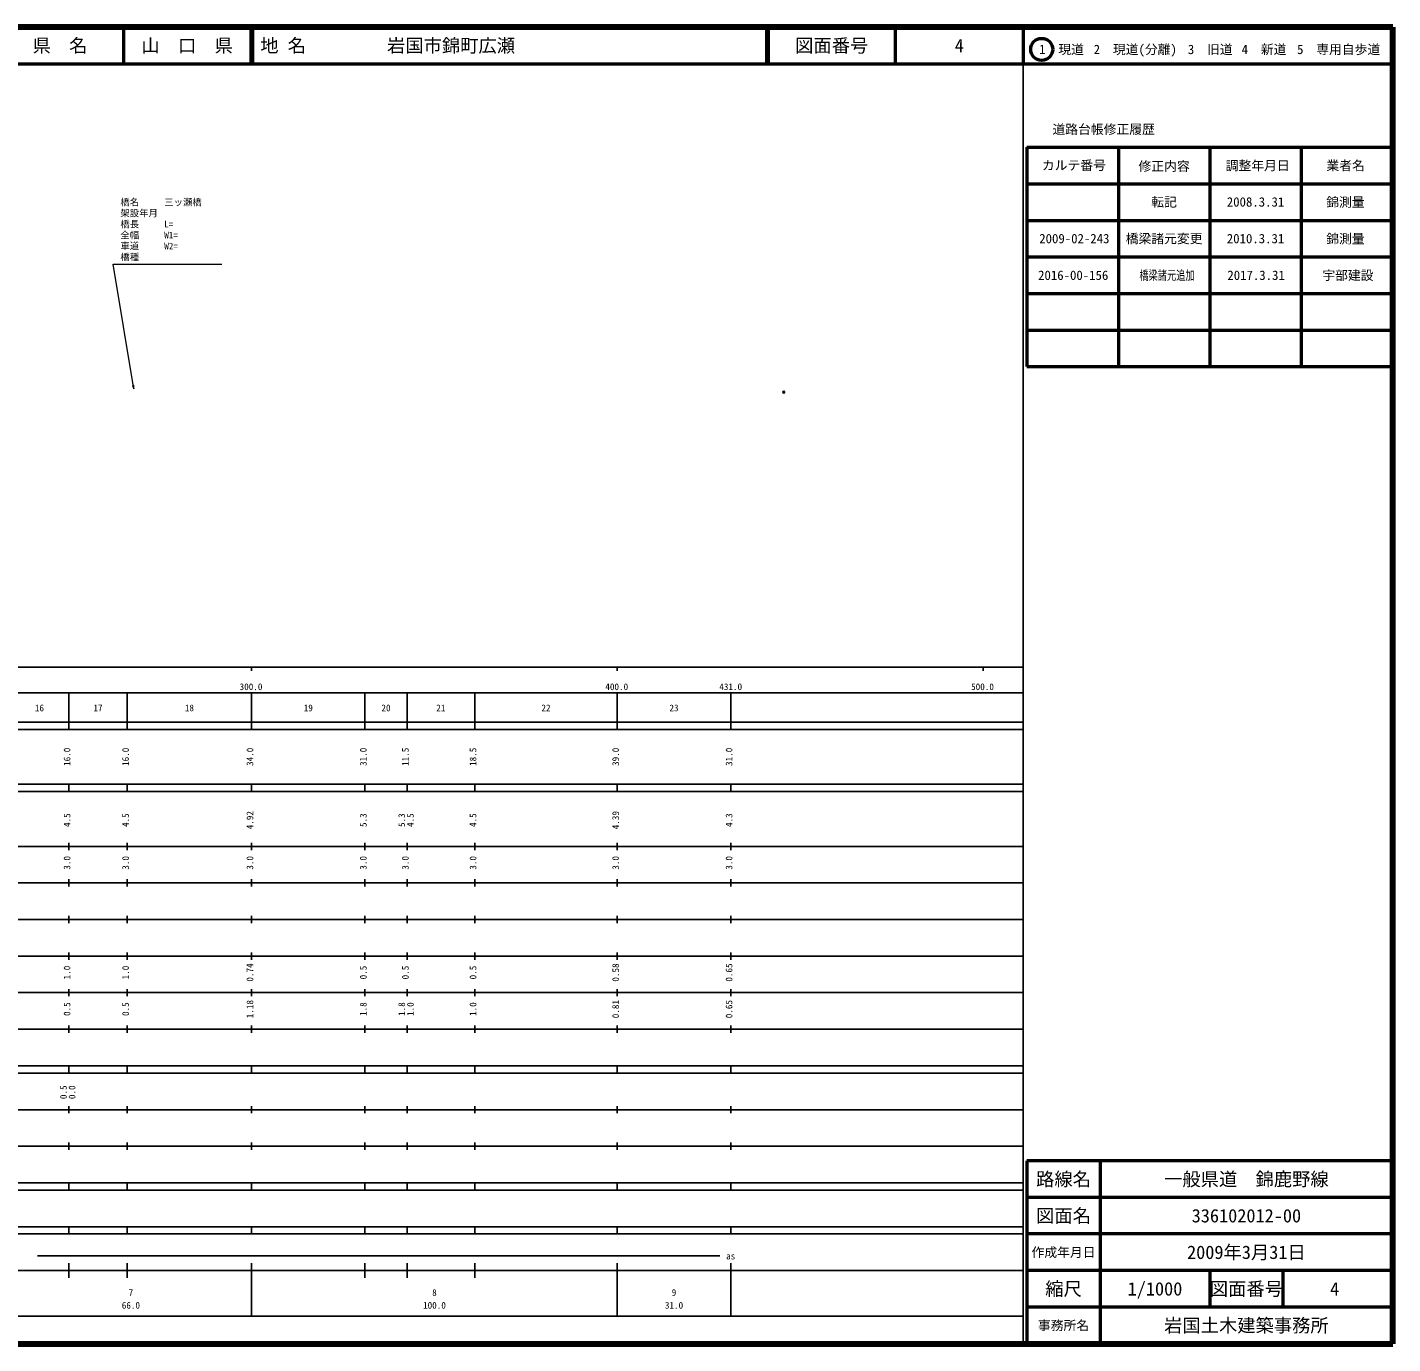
# Model space of a CAD drawing. Units: millimetres on the paper, with parts at other scales. Extents: x 40 to 680, y 20 to 380.
# Drawn here: x 306.7 to 680, y 20 to 380 of the extents above; entities that cross this region are included whole.
import ezdxf
from ezdxf.enums import TextEntityAlignment as Align

# ---------------------------------------------------------------- set-up
doc = ezdxf.new("R2010")
doc.units = ezdxf.units.MM
doc.header["$PDMODE"] = 32
doc.header["$PDSIZE"] = 0.5
for name, color, linetype, lineweight in [('M-BGD-RSTR', 7, 'Continuous', 13), ('M-TTL', 2, 'Continuous', 140), ('M-TTL-BAND', 7, 'Continuous', 25), ('M-TTL-FRAM', 2, 'Continuous', 50), ('M-TTL-LINE', 7, 'Continuous', 50)]:
    doc.layers.add(name, color=color, linetype=linetype, lineweight=lineweight)
for name, color, linetype in [('M-OTRS', 6, 'Continuous'), ('M-STR-HTXT', 7, 'Continuous'), ('M-TTL-TXT', 7, 'Continuous')]:
    doc.layers.add(name, color=color, linetype=linetype)
doc.styles.add('ＭＳ ゴシック', font='')
doc.styles.get('ＭＳ ゴシック').set_extended_font_data('MS Gothic')

# ---------------------------------------------------------------- blocks, each defined once
blk = doc.blocks.new('open_arrow')
at = {"color": 0, "linetype": 'Continuous', "lineweight": -2}
blk.add_lwpolyline([(7.5, 1.25), (0, 0), (7.5, -1.25)], dxfattribs=at)

msp = doc.modelspace()

# ---------------------------------------------------------------- linework, layer by layer
at = {"layer": 'M-BGD-RSTR'}
msp.add_lwpolyline([(335.81, 281.1), (330.117, 315.256), (359.903, 315.256)], dxfattribs=at)
at = {"layer": 'M-OTRS'}
msp.add_point((513.5, 280.224), dxfattribs=at)
at = {"layer": 'M-TTL'}
for p, q in [((680, 380), (40, 380)), ((680, 20), (680, 380)), ((40, 20), (680, 20))]:
    msp.add_line(p, q, dxfattribs=at)
at = {"layer": 'M-TTL-BAND'}
for p, q in [((579, 20), (579, 370)), ((40, 205), (579, 205)), ((368, 205), (368, 204)), ((468, 205), (468, 204)), ((568, 205), (568, 204)), ((68, 198), (579, 198)), ((318, 188), (318, 198)), ((334, 188), (334, 198)), ((368, 188), (368, 198)), ((399, 188), (399, 198)), ((410.5, 188), (410.5, 198)), ((429, 188), (429, 198)), ((468, 188), (468, 198)), ((499, 188), (499, 198)), ((40, 190), (579, 190)), ((40, 188), (579, 188)), ((40, 173), (579, 173)), ((318, 171), (318, 173)), ((334, 171), (334, 173)), ((368, 171), (368, 173)), ((399, 171), (399, 173)), ((410.5, 171), (410.5, 173)), ((429, 171), (429, 173)), ((468, 171), (468, 173)), ((499, 171), (499, 173)), ((40, 171), (579, 171)), ((318, 155), (318, 157)), ((334, 155), (334, 157)), ((368, 155), (368, 157)), ((399, 155), (399, 157)), ((410.5, 155), (410.5, 157)), ((429, 155), (429, 157)), ((468, 155), (468, 157)), ((499, 155), (499, 157)), ((40, 156), (579, 156)), ((46, 146), (579, 146)), ((318, 145), (318, 147)), ((334, 145), (334, 147)), ((368, 145), (368, 147)), ((399, 145), (399, 147)), ((410.5, 145), (410.5, 147)), ((429, 145), (429, 147)), ((468, 145), (468, 147)), ((499, 145), (499, 147)), ((52, 136), (579, 136)), ((318, 135), (318, 137)), ((334, 135), (334, 137)), ((368, 135), (368, 137)), ((399, 135), (399, 137)), ((410.5, 135), (410.5, 137)), ((429, 135), (429, 137)), ((468, 135), (468, 137)), ((499, 135), (499, 137)), ((318, 125), (318, 127)), ((334, 125), (334, 127)), ((368, 125), (368, 127)), ((399, 125), (399, 127)), ((410.5, 125), (410.5, 127)), ((429, 125), (429, 127)), ((468, 125), (468, 127)), ((499, 125), (499, 127)), ((46, 126), (579, 126)), ((52, 116), (579, 116)), ((318, 115), (318, 117)), ((334, 115), (334, 117)), ((368, 115), (368, 117)), ((399, 115), (399, 117)), ((410.5, 115), (410.5, 117)), ((429, 115), (429, 117)), ((468, 115), (468, 117)), ((499, 115), (499, 117)), ((46, 106), (579, 106)), ((318, 105), (318, 107)), ((334, 105), (334, 107)), ((368, 105), (368, 107)), ((399, 105), (399, 107)), ((410.5, 105), (410.5, 107)), ((429, 105), (429, 107)), ((468, 105), (468, 107)), ((499, 105), (499, 107)), ((40, 96), (579, 96)), ((40, 94), (579, 94)), ((318, 94), (318, 96)), ((334, 94), (334, 96)), ((368, 94), (368, 96)), ((399, 94), (399, 96)), ((410.5, 94), (410.5, 96)), ((429, 94), (429, 96)), ((468, 94), (468, 96)), ((499, 94), (499, 96)), ((49, 84), (579, 84)), ((318, 83), (318, 85)), ((334, 83), (334, 85)), ((368, 83), (368, 85)), ((399, 83), (399, 85)), ((410.5, 83), (410.5, 85)), ((429, 83), (429, 85)), ((468, 83), (468, 85)), ((499, 83), (499, 85)), ((318, 73), (318, 75)), ((334, 73), (334, 75)), ((368, 73), (368, 75)), ((399, 73), (399, 75)), ((410.5, 73), (410.5, 75)), ((429, 73), (429, 75)), ((468, 73), (468, 75)), ((499, 73), (499, 75)), ((40, 74), (579, 74)), ((40, 64), (579, 64)), ((318, 62), (318, 64)), ((334, 62), (334, 64)), ((368, 62), (368, 64)), ((399, 62), (399, 64)), ((410.5, 62), (410.5, 64)), ((429, 62), (429, 64)), ((468, 62), (468, 64)), ((499, 62), (499, 64)), ((40, 62), (579, 62)), ((40, 52), (579, 52)), ((40, 50), (579, 50)), ((318, 50), (318, 52)), ((334, 50), (334, 52)), ((368, 50), (368, 52)), ((399, 50), (399, 52)), ((410.5, 50), (410.5, 52)), ((429, 50), (429, 52)), ((468, 50), (468, 52)), ((499, 50), (499, 52)), ((309.5, 44), (496, 44)), ((318, 38), (318, 42)), ((334, 38), (334, 42)), ((368, 27.5), (368, 42)), ((399, 38), (399, 42)), ((410.5, 38), (410.5, 42)), ((429, 38), (429, 42)), ((468, 27.5), (468, 42)), ((499, 27.5), (499, 42)), ((40, 40), (579, 40)), ((68, 27.5), (579, 27.5))]:
    msp.add_line(p, q, dxfattribs=at)
at = {"layer": 'M-TTL-FRAM'}
for p, q in [((580, 347.197), (580, 287.197)), ((580, 347.197), (680, 347.197)), ((580, 287.197), (680, 287.197)), ((680, 70), (580, 70)), ((580, 70), (580, 20))]:
    msp.add_line(p, q, dxfattribs=at)
at = {"layer": 'M-TTL-LINE'}
for p, q in [((333, 380), (333, 370)), ((367.75, 380), (367.75, 370)), ((368.25, 380), (368.25, 370)), ((508.747, 380), (508.747, 370)), ((509.247, 380), (509.247, 370)), ((543.997, 380), (543.997, 370)), ((579, 380), (579, 370)), ((40, 370), (680, 370)), ((605, 347.197), (605, 287.197)), ((630, 347.197), (630, 287.197)), ((655, 347.197), (655, 287.197)), ((580, 337.197), (680, 337.197)), ((580, 327.197), (680, 327.197)), ((580, 317.197), (680, 317.197)), ((580, 307.197), (680, 307.197)), ((580, 297.197), (680, 297.197)), ((600, 70), (600, 20)), ((680, 60), (580, 60)), ((680, 50), (580, 50)), ((680, 40), (580, 40)), ((630, 40), (630, 30)), ((650, 40), (650, 30)), ((680, 30), (580, 30))]:
    msp.add_line(p, q, dxfattribs=at)
msp.add_circle((584.031, 373.958), 3, dxfattribs=at)

# ---------------------------------------------------------------- block references
at = {"layer": 'M-BGD-RSTR', "xscale": 0.133, "yscale": 0.133, "rotation": 99.5}
msp.add_blockref('open_arrow', (335.81, 281.1), dxfattribs=at)

# ---------------------------------------------------------------- texts
at = {"layer": 'M-STR-HTXT', "style": 'ＭＳ ゴシック'}
for s, p in [('橋名', (332.118, 330.702)), ('三ッ瀬橋', (344.118, 330.702)), ('架設年月', (332.118, 327.702)), ('橋長', (332.118, 324.702)), ('L=', (344.118, 324.702)), ('全幅', (332.118, 321.702)), ('車道', (332.118, 318.762)), ('W1=', (344.118, 321.702)), ('W2=', (344.118, 318.702)), ('橋種', (332.118, 315.702))]:
    msp.add_text(s, height=1.833, dxfattribs=at).set_placement(p, align=Align.BOTTOM_LEFT)
at = {"layer": 'M-TTL-BAND', "style": 'ＭＳ ゴシック'}
for s, p in [('300.0', (367.844, 198.195)), ('400.0', (467.844, 198.195)), ('431.0', (499, 198.195)), ('500.0', (567.844, 198.195)), ('16', (310, 192.405)), ('17', (326, 192.405)), ('18', (351, 192.405)), ('19', (383.5, 192.405)), ('20', (404.75, 192.405)), ('21', (419.75, 192.405)), ('22', (448.5, 192.405)), ('23', (483.5, 192.405)), ('as', (499, 42.5)), ('7', (335, 32.523)), ('8', (418, 32.523)), ('9', (483.5, 32.523)), ('66.0', (335, 29.033)), ('100.0', (418, 29.033)), ('31.0', (483.5, 29.033))]:
    msp.add_text(s, height=1.833, dxfattribs=at).set_placement(p, align=Align.BOTTOM_CENTER)
for s, p in [('16.0', (319, 180.5)), ('16.0', (335, 180.5)), ('34.0', (369, 180.5)), ('31.0', (400, 180.5)), ('11.5', (411.5, 180.5)), ('18.5', (430, 180.5)), ('39.0', (469, 180.5)), ('31.0', (500, 180.5)), ('4.5', (319, 163.174)), ('4.5', (335, 163.174)), ('4.92', (369, 163.174)), ('5.3', (400, 163.174)), ('5.3', (410.5, 163.174)), ('4.5', (412.87, 163.174)), ('4.5', (430, 163.174)), ('4.39', (469, 163.174)), ('4.3', (500, 163.174)), ('3.0', (319, 151.5)), ('3.0', (335, 151.5)), ('3.0', (369, 151.5)), ('3.0', (400, 151.5)), ('3.0', (411.5, 151.5)), ('3.0', (430, 151.5)), ('3.0', (469, 151.5)), ('3.0', (500, 151.5)), ('1.0', (319, 121.5)), ('1.0', (335, 121.5)), ('0.74', (369, 121.5)), ('0.5', (400, 121.5)), ('0.5', (411.5, 121.5)), ('0.5', (430, 121.5)), ('0.58', (469, 121.5)), ('0.65', (500, 121.5)), ('0.5', (319, 111.5)), ('0.5', (335, 111.5)), ('1.18', (369, 111.5)), ('1.8', (400, 111.5)), ('1.8', (410.5, 111.5)), ('1.0', (412.87, 111.5)), ('1.0', (430, 111.5)), ('0.81', (469, 111.5)), ('0.65', (500, 111.5)), ('0.5', (318, 88.764)), ('0.0', (320.37, 88.764))]:
    msp.add_text(s, height=1.833, rotation=90, dxfattribs=at).set_placement(p, align=Align.BOTTOM_CENTER)
at = {"layer": 'M-TTL-TXT', "style": 'ＭＳ ゴシック'}
for s, height, p in [('県\u3000名', 3.666, (315.625, 375)), ('山\u3000口\u3000県', 3.666, (350.375, 375)), ('図面番号', 3.666, (526.622, 375)), ('4', 3.666, (561.497, 375)), ('1\u3000現道', 2.566, (589.448, 373.958)), ('2\u3000現道(分離)', 2.566, (609.619, 373.958)), ('3\u3000旧道', 2.566, (630.121, 373.958)), ('4\u3000新道', 2.566, (644.824, 373.958)), ('5\u3000専用自歩道', 2.566, (665.228, 373.958)), ('道路台帳修正履歴', 2.566, (600.968, 352.113)), ('カルテ番号', 2.566, (592.839, 342.277)), ('修正内容', 2.566, (617.509, 342.023)), ('調整年月日', 2.566, (643.089, 342.197)), ('業者名', 2.566, (667.134, 342.197)), ('転記', 2.566, (617.5, 332.245)), ('2008.3.31', 2.566, (642.5, 332.245)), ('錦測量', 2.566, (667.077, 332.189)), ('2009-02-243', 2.566, (592.959, 322.222)), ('橋梁諸元変更', 2.566, (617.5, 322.222)), ('2010.3.31', 2.566, (642.5, 322.222)), ('錦測量', 2.566, (667.077, 322.165)), ('路線名', 3.666, (590, 65)), ('路線名', 3.666, (590, 65)), ('一般県道\u3000錦鹿野線', 3.666, (640, 65)), ('図面名', 3.666, (590, 55)), ('図面名', 3.666, (590, 55)), ('336102012-00', 3.666, (640, 55)), ('作成年月日', 2.566, (590, 45)), ('作成年月日', 2.566, (590, 45)), ('2009年3月31日', 3.666, (640, 45)), ('縮尺', 3.666, (590, 35)), ('縮尺', 3.666, (590, 35)), ('1/1000', 3.666, (615, 35)), ('図面番号', 3.666, (640, 35)), ('図面番号', 3.666, (640, 35)), ('4', 3.666, (664.125, 35)), ('事務所名', 2.566, (590, 25)), ('事務所名', 2.566, (590, 25)), ('岩国土木建築事務所', 3.666, (640, 25))]:
    msp.add_text(s, height=height, dxfattribs=at).set_placement(p, align=Align.MIDDLE_CENTER)
for s, p in [('地 名', (370.38, 375)), ('岩国市錦町広瀬', (405.024, 375))]:
    msp.add_text(s, height=3.666, dxfattribs=at).set_placement(p, align=Align.MIDDLE_LEFT)
at = {"layer": 'M-TTL-TXT', "style": 'ＭＳ ゴシック', "width": 0.7}
msp.add_text('橋梁諸元追加', height=2.566, dxfattribs=at).set_placement((610.749, 310.138), align=Align.BOTTOM_LEFT)
at = {"layer": 'M-TTL-TXT', "style": 'ＭＳ ゴシック'}
msp.add_text('宇部建設', height=2.566, dxfattribs=at).set_placement((667.758, 310.138), align=Align.BOTTOM_CENTER)
for s, p in [('2016-00-156', (583.046, 310.138)), ('2017.3.31', (634.796, 310.138))]:
    msp.add_text(s, height=2.566, dxfattribs=at).set_placement(p, align=Align.BOTTOM_LEFT)

doc.saveas('drawing.dxf')
